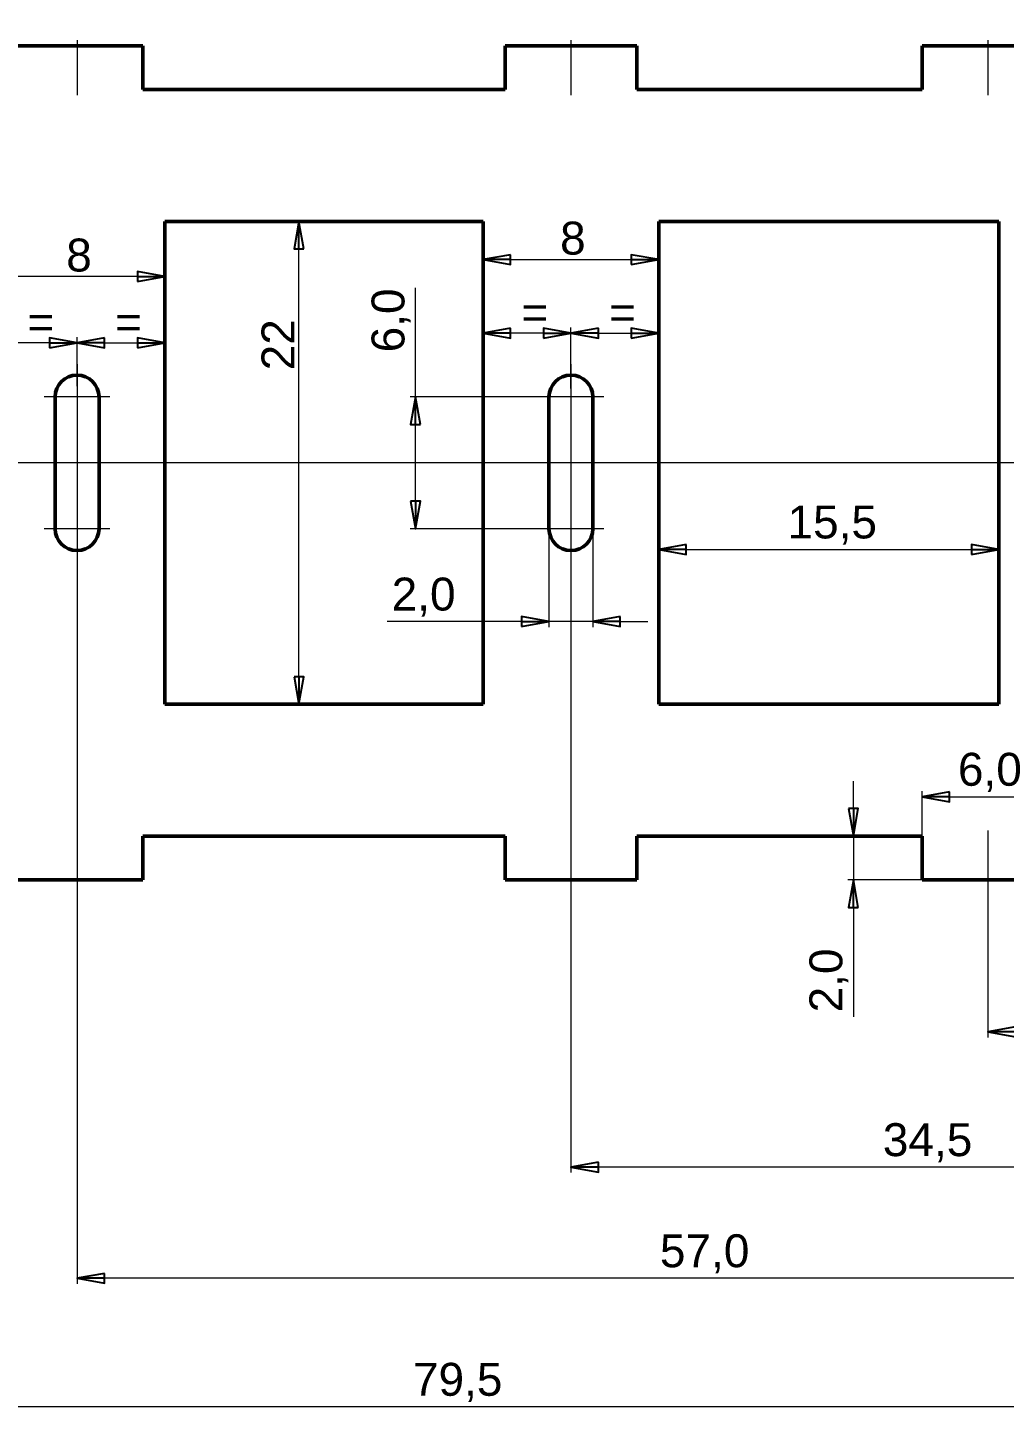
# Model space of a CAD drawing. Header units: millimetres. Extents: x 0 to 208, y 2 to 146.
# Drawn here: x 87.4 to 131.9, y 51 to 114.1 of the extents above; entities that cross this region are included whole.
import ezdxf

# ---------------------------------------------------------------- set-up
doc = ezdxf.new("R2010")
doc.units = ezdxf.units.MM
doc.header["$LTSCALE"] = 0.5
doc.linetypes.add('CHAIN', pattern=[0.3543, 0.2362, -0.0295, 0.0591, -0.0295])
for name, color, linetype, lineweight in [('Center Mark(INTECO)', 7, 'CHAIN', 18), ('Centerline(INTECO)', 7, 'CHAIN', 18), ('Dimensions(INTECO)', 7, 'Continuous', 25)]:
    doc.layers.add(name, color=color, linetype=linetype, lineweight=lineweight)
doc.layers.add('Visible Edges(INTECO)', color=7, linetype='Continuous', lineweight=50, true_color=0x262659)
doc.styles.add('Current-ISO-INTECODimensionsText', font='arial.ttf')
doc.dimstyles.new('ISO - INTECO', dxfattribs={"dimscale": 0.5, "dimtxt": 3, "dimasz": 2.5, "dimexe": 0.5, "dimexo": 0, "dimgap": 0.4, "dimtad": 1, "dimrnd": 1e-08, "dimzin": 0, "dimtxsty": 'Current-ISO-INTECODimensionsText', "dimblk": 'Filled-3', "dimcen": 0.09, "dimdle": 7, "dimclrd": 7, "dimclre": 7, "dimclrt": 7, "dimadec": 1, "dimazin": 0, "dimtfac": 0.666667, "dimtmove": 0, "dimatfit": 3, "dimfxl": 1, "dimtolj": 1, "dimlwd": 15, "dimlwe": 15, "dimarcsym": 0})

# ---------------------------------------------------------------- blocks, each defined once
blk = doc.blocks.new('Filled-3')
at = {"color": 0}
for p, q in [((0, 0), (-1, 0.18)), ((-1, 0.18), (-1, -0.18)), ((-1, 0), (0, 0)), ((-1, -0.18), (0, 0))]:
    blk.add_line(p, q, dxfattribs=at)
at = {"color": 0, "flags": 128}
blk.add_lwpolyline([(-1, -0.18), (0, 0), (-1, 0.18), (-1, -0.18)], dxfattribs=at)
at = {"color": 0}
blk.add_solid([(-1, -0.18), (0, 0), (-1, 0.18), (-1, -0.18)], dxfattribs=at)
blk = doc.blocks.new('*D34')
at = {"layer": 'Defpoints', "color": 0, "linetype": 'Continuous', "transparency": 16777216}
for p in [(63.142, 121.782), (63.142, 111.282), (146.642, 101.074)]:
    blk.add_point(p, dxfattribs=at)
at = {"layer": 'Dimensions(INTECO)', "color": 7, "linetype": 'Continuous', "lineweight": 15, "transparency": 16777216}
for p, q in [((63.142, 111.282), (63.142, 122.032)), ((145.392, 121.782), (64.392, 121.782)), ((146.642, 101.074), (146.642, 122.032))]:
    blk.add_line(p, q, dxfattribs=at)
at = {"layer": 'Dimensions(INTECO)', "color": 7, "linetype": 'Continuous', "lineweight": 15, "transparency": 16777216, "xscale": 1.25, "yscale": 1.25, "zscale": 1.25, "rotation": 180}
blk.add_blockref('Filled-3', (63.142, 121.782), dxfattribs=at)
at = {"layer": 'Dimensions(INTECO)', "color": 7, "linetype": 'Continuous', "lineweight": 15, "transparency": 16777216, "xscale": 1.25, "yscale": 1.25, "zscale": 1.25}
blk.add_blockref('Filled-3', (146.642, 121.782), dxfattribs=at)
at = {"layer": 'Dimensions(INTECO)', "color": 7, "linetype": 'Continuous', "lineweight": 18, "transparency": 16777216, "insert": (102.257, 123.948), "char_height": 1.5, "attachment_point": 1, "style": 'Current-ISO-INTECODimensionsText'}
blk.add_mtext('\\A1;\\fArial|b0|i0;\\H1.5000;(83,5)', dxfattribs=at)
blk = doc.blocks.new('*D35')
at = {"layer": 'Defpoints', "color": 0, "linetype": 'Continuous', "transparency": 16777216}
for p in [(157.642, 127.195), (63.142, 111.282), (157.642, 94.282)]:
    blk.add_point(p, dxfattribs=at)
at = {"layer": 'Dimensions(INTECO)', "color": 7, "linetype": 'Continuous', "lineweight": 15, "transparency": 16777216}
for p, q in [((63.142, 111.282), (63.142, 127.445)), ((157.642, 94.282), (157.642, 127.445)), ((64.392, 127.195), (156.392, 127.195))]:
    blk.add_line(p, q, dxfattribs=at)
at = {"layer": 'Dimensions(INTECO)', "color": 7, "linetype": 'Continuous', "lineweight": 15, "transparency": 16777216, "xscale": 1.25, "yscale": 1.25, "zscale": 1.25, "rotation": 180}
blk.add_blockref('Filled-3', (63.142, 127.195), dxfattribs=at)
at = {"layer": 'Dimensions(INTECO)', "color": 7, "linetype": 'Continuous', "lineweight": 15, "transparency": 16777216, "xscale": 1.25, "yscale": 1.25, "zscale": 1.25}
blk.add_blockref('Filled-3', (157.642, 127.195), dxfattribs=at)
at = {"layer": 'Dimensions(INTECO)', "color": 7, "linetype": 'Continuous', "lineweight": 18, "transparency": 16777216, "insert": (108.63, 129.362), "char_height": 1.5, "attachment_point": 1, "style": 'Current-ISO-INTECODimensionsText'}
blk.add_mtext('\\A1;\\fArial|b0|i0;\\H1.5000;(95)', dxfattribs=at)
blk = doc.blocks.new('*D37')
at = {"layer": 'Defpoints', "color": 0, "linetype": 'Continuous', "transparency": 16777216}
for p in [(112.142, 89.782), (146.642, 84.136), (112.142, 62.198)]:
    blk.add_point(p, dxfattribs=at)
at = {"layer": 'Dimensions(INTECO)', "color": 7, "linetype": 'Continuous', "lineweight": 15, "transparency": 16777216}
for p, q in [((112.142, 89.782), (112.142, 61.948)), ((146.642, 84.136), (146.642, 61.948)), ((145.392, 62.198), (113.392, 62.198))]:
    blk.add_line(p, q, dxfattribs=at)
at = {"layer": 'Dimensions(INTECO)', "color": 7, "linetype": 'Continuous', "lineweight": 15, "transparency": 16777216, "xscale": 1.25, "yscale": 1.25, "zscale": 1.25, "rotation": 180}
blk.add_blockref('Filled-3', (112.142, 62.198), dxfattribs=at)
at = {"layer": 'Dimensions(INTECO)', "color": 7, "linetype": 'Continuous', "lineweight": 15, "transparency": 16777216, "xscale": 1.25, "yscale": 1.25, "zscale": 1.25}
blk.add_blockref('Filled-3', (146.642, 62.198), dxfattribs=at)
at = {"layer": 'Dimensions(INTECO)', "color": 7, "linetype": 'Continuous', "lineweight": 18, "transparency": 16777216, "insert": (126.353, 64.201), "char_height": 1.5, "attachment_point": 1, "style": 'Current-ISO-INTECODimensionsText'}
blk.add_mtext('\\A1;34,5', dxfattribs=at)
blk = doc.blocks.new('*D38')
at = {"layer": 'Defpoints', "color": 0, "linetype": 'Continuous', "transparency": 16777216}
for p in [(89.642, 89.782), (146.642, 84.136), (89.642, 57.137)]:
    blk.add_point(p, dxfattribs=at)
at = {"layer": 'Dimensions(INTECO)', "color": 7, "linetype": 'Continuous', "lineweight": 15, "transparency": 16777216}
for p, q in [((89.642, 89.782), (89.642, 56.887)), ((146.642, 84.136), (146.642, 56.887)), ((145.392, 57.137), (90.892, 57.137))]:
    blk.add_line(p, q, dxfattribs=at)
at = {"layer": 'Dimensions(INTECO)', "color": 7, "linetype": 'Continuous', "lineweight": 15, "transparency": 16777216, "xscale": 1.25, "yscale": 1.25, "zscale": 1.25, "rotation": 180}
blk.add_blockref('Filled-3', (89.642, 57.137), dxfattribs=at)
at = {"layer": 'Dimensions(INTECO)', "color": 7, "linetype": 'Continuous', "lineweight": 15, "transparency": 16777216, "xscale": 1.25, "yscale": 1.25, "zscale": 1.25}
blk.add_blockref('Filled-3', (146.642, 57.137), dxfattribs=at)
at = {"layer": 'Dimensions(INTECO)', "color": 7, "linetype": 'Continuous', "lineweight": 18, "transparency": 16777216, "insert": (116.197, 59.14), "char_height": 1.5, "attachment_point": 1, "style": 'Current-ISO-INTECODimensionsText'}
blk.add_mtext('\\A1;57,0', dxfattribs=at)
blk = doc.blocks.new('*D39')
at = {"layer": 'Defpoints', "color": 0, "linetype": 'Continuous', "transparency": 16777216}
for p in [(67.142, 89.782), (146.642, 84.136), (67.142, 51.282)]:
    blk.add_point(p, dxfattribs=at)
at = {"layer": 'Dimensions(INTECO)', "color": 7, "linetype": 'Continuous', "lineweight": 15, "transparency": 16777216}
for p, q in [((67.142, 89.782), (67.142, 51.032)), ((146.642, 84.136), (146.642, 51.032)), ((145.392, 51.282), (68.392, 51.282))]:
    blk.add_line(p, q, dxfattribs=at)
at = {"layer": 'Dimensions(INTECO)', "color": 7, "linetype": 'Continuous', "lineweight": 15, "transparency": 16777216, "xscale": 1.25, "yscale": 1.25, "zscale": 1.25, "rotation": 180}
blk.add_blockref('Filled-3', (67.142, 51.282), dxfattribs=at)
at = {"layer": 'Dimensions(INTECO)', "color": 7, "linetype": 'Continuous', "lineweight": 15, "transparency": 16777216, "xscale": 1.25, "yscale": 1.25, "zscale": 1.25}
blk.add_blockref('Filled-3', (146.642, 51.282), dxfattribs=at)
at = {"layer": 'Dimensions(INTECO)', "color": 7, "linetype": 'Continuous', "lineweight": 18, "transparency": 16777216, "insert": (104.945, 53.285), "char_height": 1.5, "attachment_point": 1, "style": 'Current-ISO-INTECODimensionsText'}
blk.add_mtext('\\A1;79,5', dxfattribs=at)
blk = doc.blocks.new('*D40')
at = {"layer": 'Defpoints', "color": 0, "linetype": 'Continuous', "transparency": 16777216}
for p in [(146.642, 84.136), (131.142, 75.032), (131.142, 68.36)]:
    blk.add_point(p, dxfattribs=at)
at = {"layer": 'Dimensions(INTECO)', "color": 7, "linetype": 'Continuous', "lineweight": 15, "transparency": 16777216}
for p, q in [((146.642, 84.136), (146.642, 68.11)), ((131.142, 75.032), (131.142, 68.11)), ((145.392, 68.36), (132.392, 68.36))]:
    blk.add_line(p, q, dxfattribs=at)
at = {"layer": 'Dimensions(INTECO)', "color": 7, "linetype": 'Continuous', "lineweight": 15, "transparency": 16777216, "xscale": 1.25, "yscale": 1.25, "zscale": 1.25, "rotation": 180}
blk.add_blockref('Filled-3', (131.142, 68.36), dxfattribs=at)
at = {"layer": 'Dimensions(INTECO)', "color": 7, "linetype": 'Continuous', "lineweight": 15, "transparency": 16777216, "xscale": 1.25, "yscale": 1.25, "zscale": 1.25}
blk.add_blockref('Filled-3', (146.642, 68.36), dxfattribs=at)
at = {"layer": 'Dimensions(INTECO)', "color": 7, "linetype": 'Continuous', "lineweight": 18, "transparency": 16777216, "insert": (137.009, 70.363), "char_height": 1.5, "attachment_point": 1, "style": 'Current-ISO-INTECODimensionsText'}
blk.add_mtext('\\A1;15,5', dxfattribs=at)
blk = doc.blocks.new('*D42')
at = {"layer": 'Defpoints', "color": 0, "linetype": 'Continuous', "transparency": 16777216}
for p in [(108.142, 100.194), (108.142, 100.194), (112.142, 97.664)]:
    blk.add_point(p, dxfattribs=at)
at = {"layer": 'Dimensions(INTECO)', "color": 7, "linetype": 'Continuous', "lineweight": 15, "transparency": 16777216}
for p, q in [((112.142, 97.664), (112.142, 100.444)), ((110.892, 100.194), (109.392, 100.194))]:
    blk.add_line(p, q, dxfattribs=at)
at = {"layer": 'Dimensions(INTECO)', "color": 7, "linetype": 'Continuous', "lineweight": 15, "transparency": 16777216, "xscale": 1.25, "yscale": 1.25, "zscale": 1.25, "rotation": 180}
blk.add_blockref('Filled-3', (108.142, 100.194), dxfattribs=at)
at = {"layer": 'Dimensions(INTECO)', "color": 7, "linetype": 'Continuous', "lineweight": 15, "transparency": 16777216, "xscale": 1.25, "yscale": 1.25, "zscale": 1.25}
blk.add_blockref('Filled-3', (112.142, 100.194), dxfattribs=at)
at = {"layer": 'Dimensions(INTECO)', "color": 7, "linetype": 'Continuous', "lineweight": 18, "transparency": 16777216, "insert": (109.298, 101.894), "char_height": 1.5, "attachment_point": 1, "style": 'Current-ISO-INTECODimensionsText'}
blk.add_mtext('\\A1; \\fArial|b0|i0;\\H1.5000;=', dxfattribs=at)
blk = doc.blocks.new('*D43')
at = {"layer": 'Defpoints', "color": 0, "linetype": 'Continuous', "transparency": 16777216}
for p in [(116.142, 100.194), (116.142, 100.194), (112.142, 97.664)]:
    blk.add_point(p, dxfattribs=at)
at = {"layer": 'Dimensions(INTECO)', "color": 7, "linetype": 'Continuous', "lineweight": 15, "transparency": 16777216}
for p, q in [((112.142, 97.664), (112.142, 100.444)), ((113.392, 100.194), (114.892, 100.194))]:
    blk.add_line(p, q, dxfattribs=at)
at = {"layer": 'Dimensions(INTECO)', "color": 7, "linetype": 'Continuous', "lineweight": 15, "transparency": 16777216, "xscale": 1.25, "yscale": 1.25, "zscale": 1.25, "rotation": 180}
blk.add_blockref('Filled-3', (112.142, 100.194), dxfattribs=at)
at = {"layer": 'Dimensions(INTECO)', "color": 7, "linetype": 'Continuous', "lineweight": 15, "transparency": 16777216, "xscale": 1.25, "yscale": 1.25, "zscale": 1.25}
blk.add_blockref('Filled-3', (116.142, 100.194), dxfattribs=at)
at = {"layer": 'Dimensions(INTECO)', "color": 7, "linetype": 'Continuous', "lineweight": 18, "transparency": 16777216, "insert": (113.298, 101.894), "char_height": 1.5, "attachment_point": 1, "style": 'Current-ISO-INTECODimensionsText'}
blk.add_mtext('\\A1; \\fArial|b0|i0;\\H1.5000;=', dxfattribs=at)
blk = doc.blocks.new('*D44')
at = {"layer": 'Defpoints', "color": 0, "linetype": 'Continuous', "transparency": 16777216}
for p in [(108.142, 103.538), (116.142, 103.538), (116.142, 103.538)]:
    blk.add_point(p, dxfattribs=at)
at = {"layer": 'Dimensions(INTECO)', "color": 7, "linetype": 'Continuous', "lineweight": 15, "transparency": 16777216}
blk.add_line((109.392, 103.538), (114.892, 103.538), dxfattribs=at)
at = {"layer": 'Dimensions(INTECO)', "color": 7, "linetype": 'Continuous', "lineweight": 15, "transparency": 16777216, "xscale": 1.25, "yscale": 1.25, "zscale": 1.25, "rotation": 180}
blk.add_blockref('Filled-3', (108.142, 103.538), dxfattribs=at)
at = {"layer": 'Dimensions(INTECO)', "color": 7, "linetype": 'Continuous', "lineweight": 15, "transparency": 16777216, "xscale": 1.25, "yscale": 1.25, "zscale": 1.25}
blk.add_blockref('Filled-3', (116.142, 103.538), dxfattribs=at)
at = {"layer": 'Dimensions(INTECO)', "color": 7, "linetype": 'Continuous', "lineweight": 18, "transparency": 16777216, "insert": (111.648, 105.269), "char_height": 1.5, "attachment_point": 1, "style": 'Current-ISO-INTECODimensionsText'}
blk.add_mtext('\\A1;8', dxfattribs=at)
blk = doc.blocks.new('*D45')
at = {"layer": 'Defpoints', "color": 0, "linetype": 'Continuous', "transparency": 16777216}
for p in [(93.642, 99.753), (93.642, 99.753), (89.642, 97.777)]:
    blk.add_point(p, dxfattribs=at)
at = {"layer": 'Dimensions(INTECO)', "color": 7, "linetype": 'Continuous', "lineweight": 15, "transparency": 16777216}
for p, q in [((89.642, 97.777), (89.642, 100.003)), ((90.892, 99.753), (92.392, 99.753))]:
    blk.add_line(p, q, dxfattribs=at)
at = {"layer": 'Dimensions(INTECO)', "color": 7, "linetype": 'Continuous', "lineweight": 15, "transparency": 16777216, "xscale": 1.25, "yscale": 1.25, "zscale": 1.25, "rotation": 180}
blk.add_blockref('Filled-3', (89.642, 99.753), dxfattribs=at)
at = {"layer": 'Dimensions(INTECO)', "color": 7, "linetype": 'Continuous', "lineweight": 15, "transparency": 16777216, "xscale": 1.25, "yscale": 1.25, "zscale": 1.25}
blk.add_blockref('Filled-3', (93.642, 99.753), dxfattribs=at)
at = {"layer": 'Dimensions(INTECO)', "color": 7, "linetype": 'Continuous', "lineweight": 18, "transparency": 16777216, "insert": (90.798, 101.453), "char_height": 1.5, "attachment_point": 1, "style": 'Current-ISO-INTECODimensionsText'}
blk.add_mtext('\\A1; \\fArial|b0|i0;\\H1.5000;=', dxfattribs=at)
blk = doc.blocks.new('*D46')
at = {"layer": 'Defpoints', "color": 0, "linetype": 'Continuous', "transparency": 16777216}
for p in [(85.642, 99.753), (85.642, 99.753), (89.642, 97.777)]:
    blk.add_point(p, dxfattribs=at)
at = {"layer": 'Dimensions(INTECO)', "color": 7, "linetype": 'Continuous', "lineweight": 15, "transparency": 16777216}
for p, q in [((88.392, 99.753), (86.892, 99.753)), ((89.642, 97.777), (89.642, 100.003))]:
    blk.add_line(p, q, dxfattribs=at)
at = {"layer": 'Dimensions(INTECO)', "color": 7, "linetype": 'Continuous', "lineweight": 15, "transparency": 16777216, "xscale": 1.25, "yscale": 1.25, "zscale": 1.25, "rotation": 180}
blk.add_blockref('Filled-3', (85.642, 99.753), dxfattribs=at)
at = {"layer": 'Dimensions(INTECO)', "color": 7, "linetype": 'Continuous', "lineweight": 15, "transparency": 16777216, "xscale": 1.25, "yscale": 1.25, "zscale": 1.25}
blk.add_blockref('Filled-3', (89.642, 99.753), dxfattribs=at)
at = {"layer": 'Dimensions(INTECO)', "color": 7, "linetype": 'Continuous', "lineweight": 18, "transparency": 16777216, "insert": (86.798, 101.453), "char_height": 1.5, "attachment_point": 1, "style": 'Current-ISO-INTECODimensionsText'}
blk.add_mtext('\\A1; \\fArial|b0|i0;\\H1.5000;=', dxfattribs=at)
blk = doc.blocks.new('*D47')
at = {"layer": 'Defpoints', "color": 0, "linetype": 'Continuous', "transparency": 16777216}
for p in [(85.642, 102.766), (85.642, 102.766), (93.642, 102.766)]:
    blk.add_point(p, dxfattribs=at)
at = {"layer": 'Dimensions(INTECO)', "color": 7, "linetype": 'Continuous', "lineweight": 15, "transparency": 16777216}
blk.add_line((92.392, 102.766), (86.892, 102.766), dxfattribs=at)
at = {"layer": 'Dimensions(INTECO)', "color": 7, "linetype": 'Continuous', "lineweight": 15, "transparency": 16777216, "xscale": 1.25, "yscale": 1.25, "zscale": 1.25, "rotation": 180}
blk.add_blockref('Filled-3', (85.642, 102.766), dxfattribs=at)
at = {"layer": 'Dimensions(INTECO)', "color": 7, "linetype": 'Continuous', "lineweight": 15, "transparency": 16777216, "xscale": 1.25, "yscale": 1.25, "zscale": 1.25}
blk.add_blockref('Filled-3', (93.642, 102.766), dxfattribs=at)
at = {"layer": 'Dimensions(INTECO)', "color": 7, "linetype": 'Continuous', "lineweight": 18, "transparency": 16777216, "insert": (89.148, 104.498), "char_height": 1.5, "attachment_point": 1, "style": 'Current-ISO-INTECODimensionsText'}
blk.add_mtext('\\A1;8', dxfattribs=at)
blk = doc.blocks.new('*D51')
at = {"layer": 'Defpoints', "color": 0, "linetype": 'Continuous', "transparency": 16777216}
for p in [(111.142, 91.282), (113.142, 91.282), (113.142, 87.052)]:
    blk.add_point(p, dxfattribs=at)
at = {"layer": 'Dimensions(INTECO)', "color": 7, "linetype": 'Continuous', "lineweight": 15, "transparency": 16777216}
for p, q in [((111.142, 91.282), (111.142, 86.802)), ((113.142, 91.282), (113.142, 86.802)), ((109.892, 87.052), (103.775, 87.052)), ((113.142, 87.052), (111.142, 87.052)), ((114.392, 87.052), (115.642, 87.052))]:
    blk.add_line(p, q, dxfattribs=at)
at = {"layer": 'Dimensions(INTECO)', "color": 7, "linetype": 'Continuous', "lineweight": 15, "transparency": 16777216, "xscale": 1.25, "yscale": 1.25, "zscale": 1.25}
blk.add_blockref('Filled-3', (111.142, 87.052), dxfattribs=at)
at = {"layer": 'Dimensions(INTECO)', "color": 7, "linetype": 'Continuous', "lineweight": 15, "transparency": 16777216, "xscale": 1.25, "yscale": 1.25, "zscale": 1.25, "rotation": 180}
blk.add_blockref('Filled-3', (113.142, 87.052), dxfattribs=at)
at = {"layer": 'Dimensions(INTECO)', "color": 7, "linetype": 'Continuous', "lineweight": 18, "transparency": 16777216, "insert": (103.975, 89.054), "char_height": 1.5, "attachment_point": 1, "style": 'Current-ISO-INTECODimensionsText'}
blk.add_mtext('\\A1;2,0', dxfattribs=at)
blk = doc.blocks.new('*D52')
at = {"layer": 'Defpoints', "color": 0, "linetype": 'Continuous', "transparency": 16777216}
for p in [(105.062, 97.282), (111.142, 97.282), (111.142, 91.282)]:
    blk.add_point(p, dxfattribs=at)
at = {"layer": 'Dimensions(INTECO)', "color": 7, "linetype": 'Continuous', "lineweight": 15, "transparency": 16777216}
for p, q in [((105.062, 97.282), (105.062, 102.248)), ((111.142, 97.282), (104.812, 97.282)), ((105.062, 92.532), (105.062, 96.032)), ((111.142, 91.282), (104.812, 91.282))]:
    blk.add_line(p, q, dxfattribs=at)
at = {"layer": 'Dimensions(INTECO)', "color": 7, "linetype": 'Continuous', "lineweight": 15, "transparency": 16777216, "xscale": 1.25, "yscale": 1.25, "zscale": 1.25}
for p, rotation in [((105.062, 97.282), 90), ((105.062, 91.282), 270)]:
    blk.add_blockref('Filled-3', p, dxfattribs=dict(at, rotation=rotation))
at = {"layer": 'Dimensions(INTECO)', "color": 7, "linetype": 'Continuous', "lineweight": 18, "transparency": 16777216, "insert": (103.059, 99.314), "char_height": 1.5, "attachment_point": 1, "rotation": 90, "style": 'Current-ISO-INTECODimensionsText'}
blk.add_mtext('\\A1;6,0', dxfattribs=at)
blk = doc.blocks.new('*D53')
at = {"layer": 'Defpoints', "color": 0, "linetype": 'Continuous', "transparency": 16777216}
for p in [(116.142, 90.336), (131.642, 90.336), (131.642, 90.336)]:
    blk.add_point(p, dxfattribs=at)
at = {"layer": 'Dimensions(INTECO)', "color": 7, "linetype": 'Continuous', "lineweight": 15, "transparency": 16777216}
blk.add_line((117.392, 90.336), (130.392, 90.336), dxfattribs=at)
at = {"layer": 'Dimensions(INTECO)', "color": 7, "linetype": 'Continuous', "lineweight": 15, "transparency": 16777216, "xscale": 1.25, "yscale": 1.25, "zscale": 1.25, "rotation": 180}
blk.add_blockref('Filled-3', (116.142, 90.336), dxfattribs=at)
at = {"layer": 'Dimensions(INTECO)', "color": 7, "linetype": 'Continuous', "lineweight": 15, "transparency": 16777216, "xscale": 1.25, "yscale": 1.25, "zscale": 1.25}
blk.add_blockref('Filled-3', (131.642, 90.336), dxfattribs=at)
at = {"layer": 'Dimensions(INTECO)', "color": 7, "linetype": 'Continuous', "lineweight": 18, "transparency": 16777216, "insert": (122.009, 92.339), "char_height": 1.5, "attachment_point": 1, "style": 'Current-ISO-INTECODimensionsText'}
blk.add_mtext('\\A1;15,5', dxfattribs=at)
blk = doc.blocks.new('*D54')
at = {"layer": 'Defpoints', "color": 0, "linetype": 'Continuous', "transparency": 16777216}
for p in [(98.483, 105.282), (99.752, 105.282), (98.483, 83.282)]:
    blk.add_point(p, dxfattribs=at)
at = {"layer": 'Dimensions(INTECO)', "color": 7, "linetype": 'Continuous', "lineweight": 15, "transparency": 16777216}
blk.add_line((99.752, 84.532), (99.752, 104.032), dxfattribs=at)
at = {"layer": 'Dimensions(INTECO)', "color": 7, "linetype": 'Continuous', "lineweight": 15, "transparency": 16777216, "xscale": 1.25, "yscale": 1.25, "zscale": 1.25}
for p, rotation in [((99.752, 105.282), 90), ((99.752, 83.282), 270)]:
    blk.add_blockref('Filled-3', p, dxfattribs=dict(at, rotation=rotation))
at = {"layer": 'Dimensions(INTECO)', "color": 7, "linetype": 'Continuous', "lineweight": 18, "transparency": 16777216, "insert": (98.046, 98.495), "char_height": 1.5, "attachment_point": 1, "rotation": 90, "style": 'Current-ISO-INTECODimensionsText'}
blk.add_mtext('\\A1;22', dxfattribs=at)
blk = doc.blocks.new('*D55')
at = {"layer": 'Defpoints', "color": 0, "linetype": 'Continuous', "transparency": 16777216}
for p in [(134.142, 79.07), (128.142, 77.282), (134.142, 77.282)]:
    blk.add_point(p, dxfattribs=at)
at = {"layer": 'Dimensions(INTECO)', "color": 7, "linetype": 'Continuous', "lineweight": 15, "transparency": 16777216}
for p, q in [((128.142, 77.282), (128.142, 79.32)), ((129.392, 79.07), (132.892, 79.07)), ((134.142, 77.282), (134.142, 79.32))]:
    blk.add_line(p, q, dxfattribs=at)
at = {"layer": 'Dimensions(INTECO)', "color": 7, "linetype": 'Continuous', "lineweight": 15, "transparency": 16777216, "xscale": 1.25, "yscale": 1.25, "zscale": 1.25, "rotation": 180}
blk.add_blockref('Filled-3', (128.142, 79.07), dxfattribs=at)
at = {"layer": 'Dimensions(INTECO)', "color": 7, "linetype": 'Continuous', "lineweight": 15, "transparency": 16777216, "xscale": 1.25, "yscale": 1.25, "zscale": 1.25}
blk.add_blockref('Filled-3', (134.142, 79.07), dxfattribs=at)
at = {"layer": 'Dimensions(INTECO)', "color": 7, "linetype": 'Continuous', "lineweight": 18, "transparency": 16777216, "insert": (129.775, 81.073), "char_height": 1.5, "attachment_point": 1, "style": 'Current-ISO-INTECODimensionsText'}
blk.add_mtext('\\A1;6,0', dxfattribs=at)
blk = doc.blocks.new('*D56')
at = {"layer": 'Defpoints', "color": 0, "linetype": 'Continuous', "transparency": 16777216}
for p in [(128.142, 77.282), (125.012, 75.282), (128.142, 75.282)]:
    blk.add_point(p, dxfattribs=at)
at = {"layer": 'Dimensions(INTECO)', "color": 7, "linetype": 'Continuous', "lineweight": 15, "transparency": 16777216}
for p, q in [((125.012, 78.532), (125.012, 79.782)), ((128.142, 77.282), (124.762, 77.282)), ((125.012, 77.282), (125.012, 75.282)), ((128.142, 75.282), (124.762, 75.282)), ((125.012, 74.032), (125.012, 69.048))]:
    blk.add_line(p, q, dxfattribs=at)
at = {"layer": 'Dimensions(INTECO)', "color": 7, "linetype": 'Continuous', "lineweight": 15, "transparency": 16777216, "xscale": 1.25, "yscale": 1.25, "zscale": 1.25}
for p, rotation in [((125.012, 77.282), 270), ((125.012, 75.282), 90)]:
    blk.add_blockref('Filled-3', p, dxfattribs=dict(at, rotation=rotation))
at = {"layer": 'Dimensions(INTECO)', "color": 7, "linetype": 'Continuous', "lineweight": 18, "transparency": 16777216, "insert": (123.009, 69.248), "char_height": 1.5, "attachment_point": 1, "rotation": 90, "style": 'Current-ISO-INTECODimensionsText'}
blk.add_mtext('\\A1;2,0', dxfattribs=at)

msp = doc.modelspace()

# ---------------------------------------------------------------- linework, layer by layer
at = {"layer": 'Center Mark(INTECO)', "linetype": 'Continuous'}
for p, q in [((89.642, 98.782), (89.642, 97.032)), ((112.142, 98.782), (112.142, 97.032)), ((89.642, 97.777), (89.642, 89.782)), ((91.142, 97.282), (88.142, 97.282)), ((113.642, 97.282), (110.642, 97.282)), ((112.142, 97.664), (112.142, 89.782)), ((158.142, 94.282), (60.842, 94.282)), ((91.142, 91.282), (88.142, 91.282)), ((113.642, 91.282), (110.642, 91.282))]:
    msp.add_line(p, q, dxfattribs=at)
at = {"layer": 'Centerline(INTECO)', "linetype": 'Continuous'}
for p, q in [((89.642, 113.532), (89.642, 111.032)), ((112.142, 113.532), (112.142, 111.032)), ((131.142, 113.532), (131.142, 111.032)), ((89.642, 77.532), (89.642, 75.032)), ((112.142, 77.532), (112.142, 75.032)), ((131.142, 77.532), (131.142, 75.032))]:
    msp.add_line(p, q, dxfattribs=at)
at = {"layer": 'Visible Edges(INTECO)'}
for p, q in [((92.642, 113.282), (86.642, 113.282)), ((92.642, 111.282), (92.642, 113.282)), ((115.142, 113.282), (109.142, 113.282)), ((109.142, 113.282), (109.142, 111.282)), ((115.142, 111.282), (115.142, 113.282)), ((134.142, 113.282), (128.142, 113.282)), ((128.142, 113.282), (128.142, 111.282)), ((92.642, 111.282), (109.142, 111.282)), ((115.142, 111.282), (128.142, 111.282)), ((93.642, 83.282), (93.642, 105.282)), ((93.642, 105.282), (108.142, 105.282)), ((108.142, 105.282), (108.142, 83.282)), ((116.142, 83.282), (116.142, 105.282)), ((116.142, 105.282), (131.642, 105.282)), ((131.642, 105.282), (131.642, 83.282)), ((88.642, 91.282), (88.642, 97.282)), ((90.642, 97.282), (90.642, 91.282)), ((111.142, 91.282), (111.142, 97.282)), ((113.142, 97.282), (113.142, 91.282)), ((108.142, 83.282), (93.642, 83.282)), ((131.642, 83.282), (116.142, 83.282)), ((109.142, 77.282), (92.642, 77.282)), ((92.642, 75.282), (92.642, 77.282)), ((109.142, 77.282), (109.142, 75.282)), ((128.142, 77.282), (115.142, 77.282)), ((115.142, 75.282), (115.142, 77.282)), ((128.142, 77.282), (128.142, 75.282)), ((86.642, 75.282), (92.642, 75.282)), ((109.142, 75.282), (115.142, 75.282)), ((128.142, 75.282), (134.142, 75.282))]:
    msp.add_line(p, q, dxfattribs=at)
for centre, start, end in [((89.642, 97.282), 0, 180), ((112.142, 97.282), 0, 180), ((89.642, 91.282), 180, 0), ((112.142, 91.282), 180, 0)]:
    msp.add_arc(centre, 1, start, end, dxfattribs=at)

# ---------------------------------------------------------------- dimensions: what is measured, and where the dimension line sits
at = {"layer": 'Dimensions(INTECO)', "color": 7, "linetype": 'Continuous', "lineweight": 18}
dim = msp.add_linear_dim(base=(157.642352058, 127.195191312), p1=(63.142352058, 111.281638721), p2=(157.642352058, 94.281638721), text='\\fArial|b0|i0;\\H1.5000;(<>)', dimstyle='ISO - INTECO', override={"dimgap": 0.4, "dimdec": 0, "dimtol": 0, "dimlim": 0, "dimtp": 0, "dimtm": 0, "dimtdec": 0, "dimtofl": 0, "dimatfit": 1}, dxfattribs=at)
dim.commit()
dim.dimension.update_dxf_attribs({"geometry": '*D35', "text_midpoint": (110.392352058, 127.195191312), "dimtype": 160})
for base, p1, p2, text, override, picture, middle in [((63.142, 121.782), (146.642, 101.074), (63.142, 111.282), '\\fArial|b0|i0;\\H1.5000;(<>)', {"dimgap": 0.4, "dimdec": 1, "dimtol": 0, "dimlim": 0, "dimtp": 0, "dimtm": 0, "dimtdec": 1, "dimtofl": 0, "dimatfit": 1}, '*D34', (104.892, 121.782)), ((108.142, 100.194), (112.142, 97.664), (108.142, 100.194), ' \\fArial|b0|i0;\\H1.5000;=', {"dimgap": 0.4, "dimdec": 2, "dimse2": 1, "dimtol": 0, "dimlim": 0, "dimtp": 0, "dimtm": 0, "dimtdec": 2, "dimtofl": 0, "dimatfit": 1}, '*D42', (110.142, 100.194)), ((116.142, 100.194), (112.142, 97.664), (116.142, 100.194), ' \\fArial|b0|i0;\\H1.5000;=', {"dimgap": 0.4, "dimdec": 2, "dimse2": 1, "dimtol": 0, "dimlim": 0, "dimtp": 0, "dimtm": 0, "dimtdec": 2, "dimtofl": 0, "dimatfit": 1}, '*D43', (114.142, 100.194)), ((85.642, 99.753), (89.642, 97.777), (85.642, 99.753), ' \\fArial|b0|i0;\\H1.5000;=', {"dimgap": 0.4, "dimdec": 2, "dimse2": 1, "dimtol": 0, "dimlim": 0, "dimtp": 0, "dimtm": 0, "dimtdec": 2, "dimtofl": 0, "dimatfit": 1}, '*D46', (87.642, 99.753)), ((93.642, 99.753), (89.642, 97.777), (93.642, 99.753), ' \\fArial|b0|i0;\\H1.5000;=', {"dimgap": 0.4, "dimdec": 2, "dimse2": 1, "dimtol": 0, "dimlim": 0, "dimtp": 0, "dimtm": 0, "dimtdec": 2, "dimtofl": 0, "dimatfit": 1}, '*D45', (91.642, 99.753))]:
    dim = msp.add_linear_dim(base=base, p1=p1, p2=p2, angle=180, text=text, dimstyle='ISO - INTECO', override=override, dxfattribs=at)
    dim.commit()
    dim.dimension.update_dxf_attribs({"geometry": picture, "text_midpoint": middle, "dimtype": 160})
for base, p1, p2, angle, override, picture, middle in [((99.752, 105.282), (98.483, 83.282), (98.483, 105.282), 90, {"dimgap": 0.4, "dimdec": 0, "dimse1": 1, "dimse2": 1, "dimtol": 0, "dimlim": 0, "dimtp": 0, "dimtm": 0, "dimtdec": 0, "dimtofl": 0, "dimatfit": 1}, '*D54', (99.752, 99.574)), ((116.142, 103.538), (108.142, 103.538), (116.142, 103.538), 180, {"dimgap": 0.4, "dimdec": 0, "dimse1": 1, "dimse2": 1, "dimtol": 0, "dimlim": 0, "dimtp": 0, "dimtm": 0, "dimtdec": 0, "dimtofl": 0, "dimatfit": 1}, '*D44', (112.142, 103.538)), ((105.062, 97.282), (111.142, 91.282), (111.142, 97.282), 90, {"dimgap": 0.4, "dimdec": 1, "dimtol": 0, "dimlim": 0, "dimtp": 0, "dimtm": 0, "dimtdec": 1, "dimtofl": 0, "dimatfit": 2}, '*D52', (105.062, 100.681)), ((67.142, 51.282), (146.642, 84.136), (67.142, 89.782), 180, {"dimgap": 0.4, "dimdec": 1, "dimtol": 0, "dimlim": 0, "dimtp": 0, "dimtm": 0, "dimtdec": 1, "dimtofl": 0, "dimatfit": 1}, '*D39', (106.892, 51.282)), ((89.642, 57.137), (146.642, 84.136), (89.642, 89.782), 180, {"dimgap": 0.4, "dimdec": 1, "dimtol": 0, "dimlim": 0, "dimtp": 0, "dimtm": 0, "dimtdec": 1, "dimtofl": 0, "dimatfit": 1}, '*D38', (118.142, 57.137)), ((112.142, 62.198), (146.642, 84.136), (112.142, 89.782), 180, {"dimgap": 0.4, "dimdec": 1, "dimtol": 0, "dimlim": 0, "dimtp": 0, "dimtm": 0, "dimtdec": 1, "dimtofl": 0, "dimatfit": 1}, '*D37', (128.306, 62.198)), ((131.142, 68.36), (146.642, 84.136), (131.142, 75.032), 180, {"dimgap": 0.4, "dimdec": 1, "dimtol": 0, "dimlim": 0, "dimtp": 0, "dimtm": 0, "dimtdec": 1, "dimtofl": 0, "dimatfit": 1}, '*D40', (138.892, 68.36)), ((134.142, 79.07), (128.142, 77.282), (134.142, 77.282), 180, {"dimgap": 0.4, "dimdec": 1, "dimtol": 0, "dimlim": 0, "dimtp": 0, "dimtm": 0, "dimtdec": 1, "dimtofl": 0, "dimatfit": 1}, '*D55', (131.142, 79.07)), ((125.012, 75.282), (128.142, 77.282), (128.142, 75.282), 90, {"dimgap": 0.4, "dimdec": 1, "dimtol": 0, "dimlim": 0, "dimtp": 0, "dimtm": 0, "dimtdec": 1, "dimtofl": 1, "dimatfit": 1}, '*D56', (125.012, 70.623))]:
    dim = msp.add_linear_dim(base=base, p1=p1, p2=p2, angle=angle, dimstyle='ISO - INTECO', override=override, dxfattribs=at)
    dim.commit()
    dim.dimension.update_dxf_attribs({"geometry": picture, "text_midpoint": middle, "dimtype": 160})
for base, p1, p2, override, picture, middle in [((85.642, 102.766), (93.642, 102.766), (85.642, 102.766), {"dimgap": 0.4, "dimdec": 0, "dimse1": 1, "dimse2": 1, "dimtol": 0, "dimlim": 0, "dimtp": 0, "dimtm": 0, "dimtdec": 0, "dimtofl": 0, "dimatfit": 1}, '*D47', (89.642, 102.766)), ((131.642, 90.336), (116.142, 90.336), (131.642, 90.336), {"dimgap": 0.4, "dimdec": 1, "dimse1": 1, "dimse2": 1, "dimtol": 0, "dimlim": 0, "dimtp": 0, "dimtm": 0, "dimtdec": 1, "dimtofl": 0, "dimatfit": 1}, '*D53', (123.892, 90.336)), ((113.142, 87.052), (111.142, 91.282), (113.142, 91.282), {"dimgap": 0.4, "dimdec": 1, "dimtol": 0, "dimlim": 0, "dimtp": 0, "dimtm": 0, "dimtdec": 1, "dimtofl": 1, "dimatfit": 1}, '*D51', (105.351, 87.052))]:
    dim = msp.add_linear_dim(base=base, p1=p1, p2=p2, dimstyle='ISO - INTECO', override=override, dxfattribs=at)
    dim.commit()
    dim.dimension.update_dxf_attribs({"geometry": picture, "text_midpoint": middle, "dimtype": 160})

doc.saveas('drawing.dxf')
